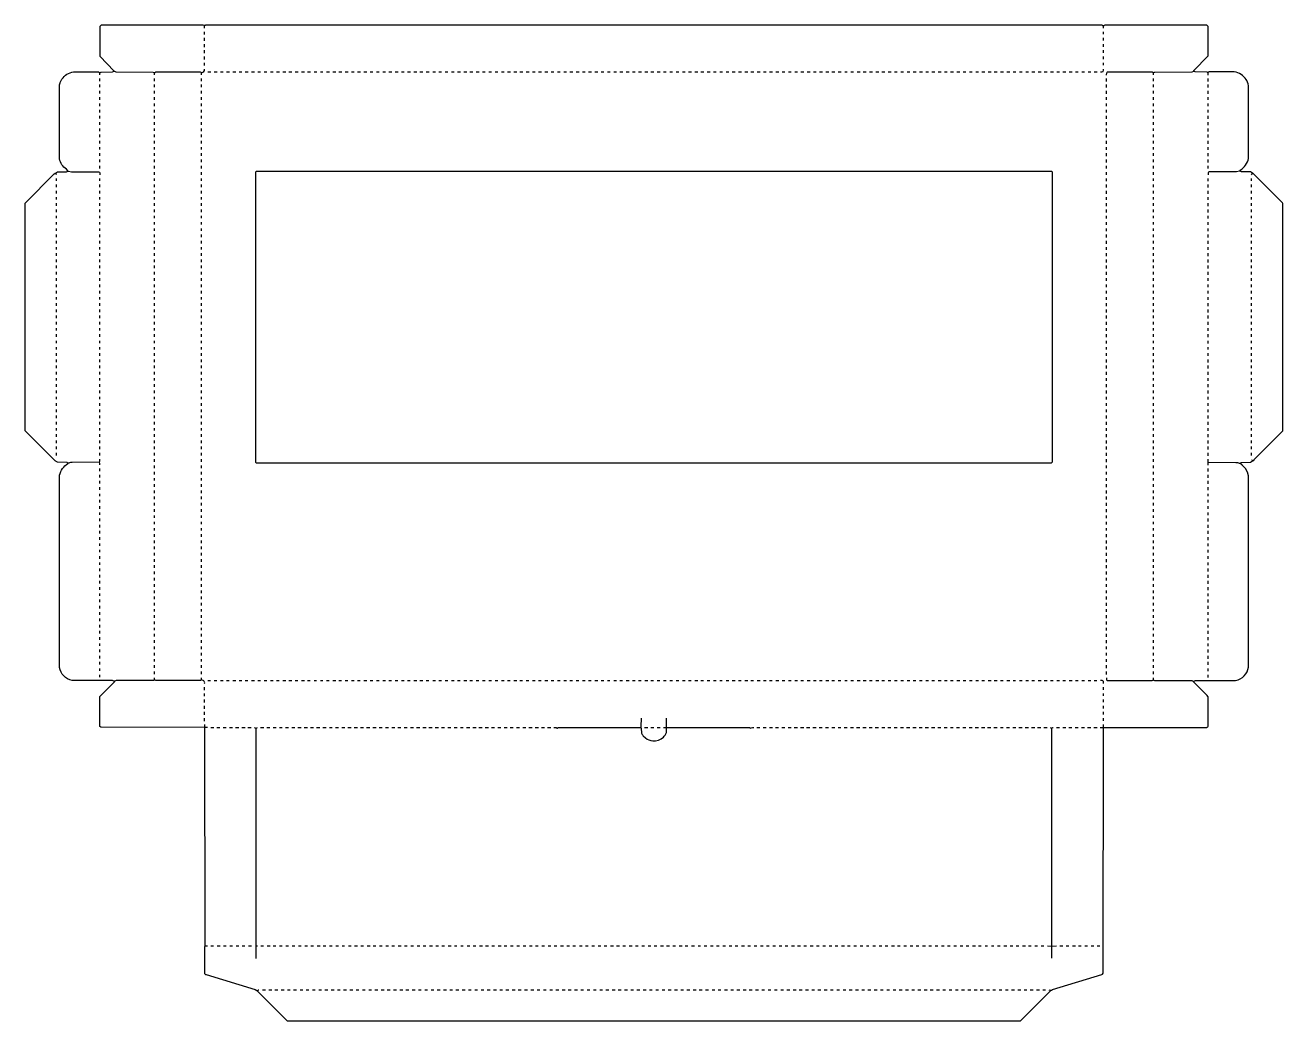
# Model space of a CAD drawing. Extents: x 548 to 5307, y 1092 to 10550.
# Drawn here: x 548 to 5307, y 1092 to 4860 of the extents above; entities that cross this region are included whole.
import ezdxf

# ---------------------------------------------------------------- set-up
doc = ezdxf.new("R2010")
doc.units = 0
doc.layers.get('0').update_dxf_attribs({"linetype": 'CONTINUOUS'})

msp = doc.modelspace()

# ---------------------------------------------------------------- linework, layer by layer
at = {"color": 7, "linetype": 'CONTINUOUS'}
for points in [[(4640, 4671), (4640.7, 4680.1, -0.179961), (4644, 4683), (4812, 4683), (4815, 4681), (4819, 4681, -0.14152), (4822, 4682.5), (4964, 4683.5), (4970, 4686), (4970.3, 4687.9), (4972, 4690), (5022.2, 4740.9), (5024, 4744), (5024, 4855, 0.160584), (5019, 4860), (4633, 4860), (4631.1, 4858.8), (4630, 4858), (4626, 4858), (4624.1, 4859.2), (4623, 4860), (1231, 4860), (1229.9, 4859.2, -0.357603), (1222, 4860), (836, 4860, 0.140238), (831, 4855), (831, 4743), (885, 4686), (885.9, 4685.8), (891, 4683.5), (1033, 4682.5, 0.273329), (1043, 4683), (1210, 4683, 0.346296), (1220.1, 4682.6, 0.361212), (1226.6, 4688.1), (1227, 4694)], [(710, 4308), (710, 4309), (704, 4315, -0.205436), (678, 4354), (678, 4634), (680.4, 4641.9), (680.7, 4643.1), (684, 4650), (687.2, 4655.9, -0.209638), (731, 4683), (826, 4683), (829, 4681), (833, 4681, -0.139879), (836, 4682.5), (879, 4683.5), (885, 4686)], [(4617, 4683, 0.183117), (4626.5, 4684.5, 0.199901), (4628, 4694)], [(5145, 4308), (5145, 4310), (5146, 4311, 0.211906), (5177, 4356), (5177, 4632), (5175.6, 4636.9), (5175.4, 4638.1), (5170.2, 4651.1), (5168.8, 4653.8, 0.222448), (5123, 4683), (5028, 4683), (5025, 4681), (5022, 4681, 0.139933), (5019, 4682.5), (4975, 4683.5, -0.093253), (4970, 4686)], [(831, 3196, 0.23154), (829, 3206), (726, 3205.5, 0.08398), (713, 3203), (710, 3203), (708.1, 3204.2), (706.9, 3204.8), (669.9, 3206.8), (665.9, 3208.8, 0.076053), (661, 3211), (548.8, 3323.9), (548, 3325), (548, 4186), (548.8, 4187.1), (658, 4297), (661.1, 4299.7), (663, 4300, -0.107805), (671, 4304.5), (704, 4305.5), (710, 4308), (711.9, 4307.7), (723, 4305.5), (826, 4304.5, -0.229979), (831, 4301), (831, 4294)], [(666, 4294, 0.085094), (663, 4300)], [(5025, 3206), (5129, 3205.5, -0.063158), (5142, 3203), (5145, 3203), (5150, 3205.5), (5184, 3206.5, 0.107848), (5192, 3211), (5193.9, 3211.3), (5198, 3215), (5199, 3216), (5305.2, 3322.9), (5306, 3324), (5307, 3325), (5307, 4185), (5306, 4187), (5193, 4300), (5192, 4300, 0.081271), (5184, 4304.5), (5151, 4305.5), (5145, 4308), (5143.1, 4307.7), (5132, 4305.5), (5028, 4304.5, 0.396285), (5024.4, 4301), (5024, 4293)], [(5189, 4294, 0.079147), (5192, 4300)], [(1227, 2368, 0.292117), (1224, 2379), (1215, 2382, 0.120666), (1211, 2380), (1042, 2380, 0.120666), (1038, 2382), (1037.1, 2381.8), (1034, 2380.5), (892, 2379.5, 0.094493), (887, 2377), (884, 2377), (879, 2379.5), (726, 2380.5, -0.319418), (678, 2429), (678, 3157, -0.21024), (710, 3201), (711, 3203)], [(4640, 2390), (4640, 2383), (4643, 2380), (4813, 2380, -0.120666), (4817, 2382), (4817.9, 2381.8), (4821, 2380.5), (4962, 2379.5, -0.094489), (4967, 2377), (4971, 2377), (4972.9, 2378.2, -0.06435), (4976, 2379.5), (5128, 2380.5, 0.327006), (5177, 2431), (5177, 3155), (5174.7, 3163.9), (5174.3, 3165.1), (5167, 3181), (5153, 3195), (5144, 3202), (5144, 3203)], [(5192, 3211, 0.120666), (5190, 3215)], [(4628, 2369), (4628, 2376, 0.304013), (4617, 2380)], [(4616, 2202), (4628, 2202), (5019, 2202.5), (5020.9, 2203.2, 0.07409), (5024, 2207), (5024, 2318), (5023.2, 2319.1), (5020.8, 2322.8), (4969.5, 2375.5), (4969, 2377)], [(2549, 2202), (2557, 2201.6, -0.129758), (2560, 2200), (2562, 2200), (2565, 2201.5), (2878, 2202, -0.136556), (2879.5, 2199), (2880.5, 2181, 0.101391), (2886.8, 2170.8), (2887, 2170), (2894.8, 2162.8, 0.150399), (2922.9, 2151.6, 0.201317), (2962.9, 2165.2, 0.103161), (2974.5, 2183), (2975, 2202), (2975, 2237)], [(1227, 2213), (1227, 2202), (1227.5, 1379, 0.145683), (1229, 1376, -0.120666), (1227, 1372), (1227, 1271), (1230, 1268), (1233.1, 1267.3), (1418.8, 1210.8), (1425, 1207, 0.150778), (1431.1, 1208.8), (1432, 1209)], [(1415, 2202), (1422, 2200, -0.165541), (1427, 2202)], [(2963, 2202), (2975, 2202), (3289, 2201.5, -0.145432), (3292, 2200), (3295.1, 2200.8, -0.178954), (3305, 2202)], [(4422, 1210, 0.41681), (4435.1, 1210.7), (4621.9, 1267.4, 0.19193), (4627.5, 1272), (4628, 2202), (4628, 2213)], [(4427, 2202, -0.165541), (4432, 2200, 0.119352), (4437.1, 2201.8), (4438, 2202)]]:
    msp.add_lwpolyline(points, format="xyb", dxfattribs=at)
for points in [[(1227, 4848), (1227, 4858)], [(4628, 4849), (4628, 4858)], [(1227, 4825), (1227, 4835)], [(1227, 4801), (1227, 4812)], [(4628, 4826), (4628, 4835)], [(4628, 4802), (4628, 4812)], [(1227, 4777), (1227, 4788)], [(1227, 4754), (1227, 4765)], [(4628, 4778), (4628, 4788)], [(4628, 4755), (4628, 4765)], [(1227, 4730), (1227, 4741)], [(1227, 4707), (1227, 4717)], [(4628, 4731), (4628, 4741)], [(4628, 4708), (4628, 4717)], [(831, 4672), (831, 4681)], [(1038, 4672), (1038, 4681)], [(1215, 4672), (1215, 4681)], [(1239, 4683), (1250, 4683)], [(1263, 4683), (1274, 4683)], [(1287, 4683), (1297, 4683)], [(1310, 4683), (1321, 4683)], [(1334, 4683), (1345, 4683)], [(1358, 4683), (1368, 4683)], [(1381, 4683), (1392, 4683)], [(1405, 4683), (1416, 4683)], [(1428, 4683), (1439, 4683)], [(1452, 4683), (1463, 4683)], [(1476, 4683), (1486, 4683)], [(1499, 4683), (1510, 4683)], [(1523, 4683), (1534, 4683)], [(1546, 4683), (1557, 4683)], [(1570, 4683), (1581, 4683)], [(1594, 4683), (1605, 4683)], [(1617, 4683), (1628, 4683)], [(1641, 4683), (1652, 4683)], [(1665, 4683), (1675, 4683)], [(1688, 4683), (1699, 4683)], [(1712, 4683), (1723, 4683)], [(1735, 4683), (1746, 4683)], [(1759, 4683), (1770, 4683)], [(1783, 4683), (1793, 4683)], [(1806, 4683), (1817, 4683)], [(1830, 4683), (1841, 4683)], [(1854, 4683), (1864, 4683)], [(1877, 4683), (1888, 4683)], [(1901, 4683), (1912, 4683)], [(1924, 4683), (1935, 4683)], [(1948, 4683), (1959, 4683)], [(1972, 4683), (1982, 4683)], [(1995, 4683), (2006, 4683)], [(2019, 4683), (2030, 4683)], [(2042, 4683), (2053, 4683)], [(2066, 4683), (2077, 4683)], [(2090, 4683), (2101, 4683)], [(2113, 4683), (2124, 4683)], [(2137, 4683), (2148, 4683)], [(2161, 4683), (2171, 4683)], [(2184, 4683), (2195, 4683)], [(2208, 4683), (2219, 4683)], [(2231, 4683), (2242, 4683)], [(2255, 4683), (2266, 4683)], [(2279, 4683), (2289, 4683)], [(2302, 4683), (2313, 4683)], [(2326, 4683), (2337, 4683)], [(2350, 4683), (2360, 4683)], [(2373, 4683), (2384, 4683)], [(2397, 4683), (2408, 4683)], [(2420, 4683), (2431, 4683)], [(2444, 4683), (2455, 4683)], [(2468, 4683), (2478, 4683)], [(2491, 4683), (2502, 4683)], [(2515, 4683), (2526, 4683)], [(2538, 4683), (2549, 4683)], [(2562, 4683), (2573, 4683)], [(2586, 4683), (2597, 4683)], [(2609, 4683), (2620, 4683)], [(2633, 4683), (2644, 4683)], [(2657, 4683), (2667, 4683)], [(2680, 4683), (2691, 4683)], [(2704, 4683), (2715, 4683)], [(2727, 4683), (2738, 4683)], [(2751, 4683), (2762, 4683)], [(2775, 4683), (2785, 4683)], [(2798, 4683), (2809, 4683)], [(2822, 4683), (2833, 4683)], [(2846, 4683), (2856, 4683)], [(2869, 4683), (2880, 4683)], [(2893, 4683), (2904, 4683)], [(2916, 4683), (2927, 4683)], [(2940, 4683), (2951, 4683)], [(2964, 4683), (2974, 4683)], [(2987, 4683), (2998, 4683)], [(3011, 4683), (3022, 4683)], [(3035, 4683), (3045, 4683)], [(3058, 4683), (3069, 4683)], [(3082, 4683), (3093, 4683)], [(3105, 4683), (3116, 4683)], [(3129, 4683), (3140, 4683)], [(3153, 4683), (3163, 4683)], [(3176, 4683), (3187, 4683)], [(3200, 4683), (3211, 4683)], [(3223, 4683), (3234, 4683)], [(3247, 4683), (3258, 4683)], [(3271, 4683), (3282, 4683)], [(3294, 4683), (3305, 4683)], [(3318, 4683), (3329, 4683)], [(3342, 4683), (3352, 4683)], [(3365, 4683), (3376, 4683)], [(3389, 4683), (3400, 4683)], [(3412, 4683), (3423, 4683)], [(3436, 4683), (3447, 4683)], [(3460, 4683), (3470, 4683)], [(3483, 4683), (3494, 4683)], [(3507, 4683), (3518, 4683)], [(3531, 4683), (3541, 4683)], [(3554, 4683), (3565, 4683)], [(3578, 4683), (3589, 4683)], [(3601, 4683), (3612, 4683)], [(3625, 4683), (3636, 4683)], [(3649, 4683), (3659, 4683)], [(3672, 4683), (3683, 4683)], [(3696, 4683), (3707, 4683)], [(3719, 4683), (3730, 4683)], [(3743, 4683), (3754, 4683)], [(3767, 4683), (3778, 4683)], [(3790, 4683), (3801, 4683)], [(3814, 4683), (3825, 4683)], [(3838, 4683), (3848, 4683)], [(3861, 4683), (3872, 4683)], [(3885, 4683), (3896, 4683)], [(3908, 4683), (3919, 4683)], [(3932, 4683), (3943, 4683)], [(3956, 4683), (3966, 4683)], [(3979, 4683), (3990, 4683)], [(4003, 4683), (4014, 4683)], [(4027, 4683), (4037, 4683)], [(4050, 4683), (4061, 4683)], [(4074, 4683), (4085, 4683)], [(4097, 4683), (4108, 4683)], [(4121, 4683), (4132, 4683)], [(4145, 4683), (4155, 4683)], [(4168, 4683), (4179, 4683)], [(4192, 4683), (4203, 4683)], [(4215, 4683), (4226, 4683)], [(4239, 4683), (4250, 4683)], [(4263, 4683), (4274, 4683)], [(4286, 4683), (4297, 4683)], [(4310, 4683), (4321, 4683)], [(4334, 4683), (4344, 4683)], [(4357, 4683), (4368, 4683)], [(4381, 4683), (4392, 4683)], [(4404, 4683), (4415, 4683)], [(4428, 4683), (4439, 4683)], [(4452, 4683), (4462, 4683)], [(4475, 4683), (4486, 4683)], [(4499, 4683), (4510, 4683)], [(4523, 4683), (4533, 4683)], [(4546, 4683), (4557, 4683)], [(4570, 4683), (4581, 4683)], [(4593, 4683), (4604, 4683)], [(4817, 4672), (4817, 4681)], [(5024, 4671), (5024, 4681)], [(831, 4648), (831, 4658)], [(831, 4625), (831, 4635)], [(1038, 4648), (1038, 4658)], [(1038, 4625), (1038, 4635)], [(1215, 4648), (1215, 4658)], [(1215, 4625), (1215, 4635)], [(4640, 4647), (4640, 4658)], [(4640, 4624), (4640, 4635)], [(4817, 4648), (4817, 4658)], [(4817, 4625), (4817, 4635)], [(5024, 4647), (5024, 4658)], [(5024, 4624), (5024, 4635)], [(831, 4601), (831, 4611)], [(831, 4578), (831, 4587)], [(1038, 4601), (1038, 4611)], [(1038, 4578), (1038, 4587)], [(1215, 4601), (1215, 4611)], [(1215, 4578), (1215, 4587)], [(4640, 4600), (4640, 4611)], [(4640, 4577), (4640, 4587)], [(4817, 4601), (4817, 4611)], [(4817, 4578), (4817, 4587)], [(5024, 4600), (5024, 4611)], [(5024, 4577), (5024, 4587)], [(831, 4554), (831, 4564)], [(831, 4530), (831, 4540)], [(1038, 4554), (1038, 4564)], [(1038, 4530), (1038, 4540)], [(1215, 4554), (1215, 4564)], [(1215, 4530), (1215, 4540)], [(4640, 4553), (4640, 4564)], [(4640, 4529), (4640, 4540)], [(4817, 4554), (4817, 4564)], [(4817, 4530), (4817, 4540)], [(5024, 4553), (5024, 4564)], [(5024, 4529), (5024, 4540)], [(831, 4507), (831, 4517)], [(831, 4483), (831, 4493)], [(1038, 4507), (1038, 4517)], [(1038, 4483), (1038, 4493)], [(1215, 4507), (1215, 4517)], [(1215, 4483), (1215, 4493)], [(4640, 4506), (4640, 4517)], [(4640, 4482), (4640, 4493)], [(4817, 4507), (4817, 4517)], [(4817, 4483), (4817, 4493)], [(5024, 4506), (5024, 4517)], [(5024, 4482), (5024, 4493)], [(831, 4459), (831, 4469)], [(831, 4436), (831, 4446)], [(1038, 4460), (1038, 4469)], [(1038, 4436), (1038, 4446)], [(1215, 4459), (1215, 4469)], [(1215, 4436), (1215, 4446)], [(4640, 4458), (4640, 4469)], [(4640, 4435), (4640, 4446)], [(4817, 4460), (4817, 4469)], [(4817, 4436), (4817, 4446)], [(5024, 4458), (5024, 4469)], [(5024, 4435), (5024, 4446)], [(831, 4412), (831, 4422)], [(831, 4389), (831, 4398)], [(1038, 4412), (1038, 4422)], [(1038, 4389), (1038, 4398)], [(1215, 4412), (1215, 4422)], [(1215, 4389), (1215, 4398)], [(4640, 4411), (4640, 4422)], [(4640, 4388), (4640, 4398)], [(4817, 4412), (4817, 4422)], [(4817, 4389), (4817, 4398)], [(5024, 4411), (5024, 4422)], [(5024, 4388), (5024, 4398)], [(831, 4365), (831, 4375)], [(831, 4341), (831, 4351)], [(1038, 4365), (1038, 4375)], [(1038, 4341), (1038, 4351)], [(1215, 4365), (1215, 4375)], [(1215, 4341), (1215, 4351)], [(4640, 4364), (4640, 4375)], [(4640, 4340), (4640, 4351)], [(4817, 4365), (4817, 4375)], [(4817, 4341), (4817, 4351)], [(5024, 4364), (5024, 4375)], [(5024, 4340), (5024, 4351)], [(831, 4318), (831, 4328)], [(1038, 4318), (1038, 4328)], [(1038, 4294), (1038, 4304)], [(1215, 4318), (1215, 4328)], [(1215, 4294), (1215, 4304)], [(4432, 3204), (4434, 3206), (4435, 3207), (4435, 4304), (4433, 4306), (1422, 4306), (1420, 4304), (1420, 3206), (1422, 3204), (4432, 3204)], [(4640, 4317), (4640, 4328)], [(4640, 4293), (4640, 4304)], [(4817, 4318), (4817, 4328)], [(4817, 4294), (4817, 4304)], [(5024, 4317), (5024, 4328)], [(666, 4271), (666, 4280)], [(666, 4247), (666, 4257)], [(831, 4271), (831, 4280)], [(831, 4247), (831, 4257)], [(1038, 4271), (1038, 4280)], [(1038, 4247), (1038, 4257)], [(1215, 4271), (1215, 4280)], [(1215, 4247), (1215, 4257)], [(4640, 4270), (4640, 4280)], [(4640, 4246), (4640, 4257)], [(4817, 4271), (4817, 4280)], [(4817, 4247), (4817, 4257)], [(5024, 4270), (5024, 4280)], [(5024, 4246), (5024, 4257)], [(5189, 4271), (5189, 4280)], [(5189, 4247), (5189, 4257)], [(666, 4223), (666, 4233)], [(666, 4200), (666, 4209)], [(831, 4223), (831, 4233)], [(831, 4200), (831, 4209)], [(1038, 4223), (1038, 4233)], [(1038, 4200), (1038, 4209)], [(1215, 4223), (1215, 4233)], [(1215, 4200), (1215, 4209)], [(4640, 4222), (4640, 4233)], [(4640, 4199), (4640, 4209)], [(4817, 4223), (4817, 4233)], [(4817, 4200), (4817, 4209)], [(5024, 4222), (5024, 4233)], [(5024, 4199), (5024, 4209)], [(5189, 4223), (5189, 4233)], [(5189, 4200), (5189, 4209)], [(666, 4176), (666, 4186)], [(666, 4152), (666, 4162)], [(831, 4176), (831, 4186)], [(831, 4152), (831, 4162)], [(1038, 4176), (1038, 4186)], [(1038, 4152), (1038, 4162)], [(1215, 4176), (1215, 4186)], [(1215, 4152), (1215, 4162)], [(4640, 4175), (4640, 4186)], [(4640, 4151), (4640, 4162)], [(4817, 4176), (4817, 4186)], [(4817, 4152), (4817, 4162)], [(5024, 4175), (5024, 4186)], [(5024, 4151), (5024, 4162)], [(5189, 4176), (5189, 4186)], [(5189, 4152), (5189, 4162)], [(666, 4129), (666, 4139)], [(666, 4105), (666, 4115)], [(831, 4129), (831, 4139)], [(831, 4105), (831, 4115)], [(1038, 4129), (1038, 4139)], [(1038, 4105), (1038, 4115)], [(1215, 4129), (1215, 4139)], [(1215, 4105), (1215, 4115)], [(4640, 4128), (4640, 4139)], [(4640, 4104), (4640, 4115)], [(4817, 4129), (4817, 4139)], [(4817, 4105), (4817, 4115)], [(5024, 4128), (5024, 4139)], [(5024, 4104), (5024, 4115)], [(5189, 4129), (5189, 4139)], [(5189, 4105), (5189, 4115)], [(666, 4082), (666, 4091)], [(666, 4058), (666, 4068)], [(831, 4082), (831, 4091)], [(831, 4058), (831, 4068)], [(1038, 4082), (1038, 4091)], [(1038, 4058), (1038, 4068)], [(1215, 4082), (1215, 4091)], [(1215, 4058), (1215, 4068)], [(4640, 4081), (4640, 4091)], [(4640, 4057), (4640, 4068)], [(4817, 4082), (4817, 4091)], [(4817, 4058), (4817, 4068)], [(5024, 4081), (5024, 4091)], [(5024, 4057), (5024, 4068)], [(5189, 4082), (5189, 4091)], [(5189, 4058), (5189, 4068)], [(666, 4034), (666, 4044)], [(666, 4011), (666, 4020)], [(831, 4034), (831, 4044)], [(831, 4011), (831, 4020)], [(1038, 4034), (1038, 4044)], [(1038, 4011), (1038, 4020)], [(1215, 4034), (1215, 4044)], [(1215, 4011), (1215, 4020)], [(4640, 4033), (4640, 4044)], [(4640, 4010), (4640, 4020)], [(4817, 4034), (4817, 4044)], [(4817, 4011), (4817, 4020)], [(5024, 4033), (5024, 4044)], [(5024, 4010), (5024, 4020)], [(5189, 4034), (5189, 4044)], [(5189, 4011), (5189, 4020)], [(666, 3987), (666, 3997)], [(666, 3963), (666, 3973)], [(666, 3940), (666, 3950)], [(831, 3987), (831, 3997)], [(831, 3963), (831, 3973)], [(831, 3940), (831, 3950)], [(1038, 3987), (1038, 3997)], [(1038, 3963), (1038, 3973)], [(1038, 3940), (1038, 3950)], [(1215, 3987), (1215, 3997)], [(1215, 3963), (1215, 3973)], [(1215, 3940), (1215, 3950)], [(4640, 3986), (4640, 3997)], [(4640, 3962), (4640, 3973)], [(4640, 3939), (4640, 3950)], [(4817, 3987), (4817, 3997)], [(4817, 3963), (4817, 3973)], [(4817, 3940), (4817, 3950)], [(5024, 3986), (5024, 3997)], [(5024, 3962), (5024, 3973)], [(5024, 3939), (5024, 3950)], [(5189, 3987), (5189, 3997)], [(5189, 3963), (5189, 3973)], [(5189, 3940), (5189, 3950)], [(666, 3916), (666, 3926)], [(831, 3916), (831, 3926)], [(1038, 3916), (1038, 3926)], [(1215, 3916), (1215, 3926)], [(4640, 3915), (4640, 3926)], [(4817, 3916), (4817, 3926)], [(5024, 3915), (5024, 3926)], [(5189, 3916), (5189, 3926)], [(666, 3893), (666, 3902)], [(666, 3869), (666, 3879)], [(666, 3845), (666, 3855)], [(831, 3893), (831, 3902)], [(831, 3869), (831, 3879)], [(831, 3845), (831, 3855)], [(1038, 3893), (1038, 3902)], [(1038, 3869), (1038, 3879)], [(1038, 3845), (1038, 3855)], [(1215, 3893), (1215, 3902)], [(1215, 3869), (1215, 3879)], [(1215, 3845), (1215, 3855)], [(4640, 3892), (4640, 3902)], [(4640, 3868), (4640, 3879)], [(4640, 3844), (4640, 3855)], [(4817, 3893), (4817, 3902)], [(4817, 3869), (4817, 3879)], [(4817, 3845), (4817, 3855)], [(5024, 3892), (5024, 3902)], [(5024, 3868), (5024, 3879)], [(5024, 3844), (5024, 3855)], [(5189, 3893), (5189, 3902)], [(5189, 3869), (5189, 3879)], [(5189, 3845), (5189, 3855)], [(666, 3822), (666, 3831)], [(666, 3798), (666, 3808)], [(831, 3822), (831, 3831)], [(831, 3798), (831, 3808)], [(1038, 3822), (1038, 3831)], [(1038, 3798), (1038, 3808)], [(1215, 3822), (1215, 3831)], [(1215, 3798), (1215, 3808)], [(4640, 3821), (4640, 3831)], [(4640, 3797), (4640, 3808)], [(4817, 3822), (4817, 3831)], [(4817, 3798), (4817, 3808)], [(5024, 3821), (5024, 3831)], [(5024, 3797), (5024, 3808)], [(5189, 3822), (5189, 3831)], [(5189, 3798), (5189, 3808)], [(666, 3774), (666, 3784)], [(666, 3751), (666, 3761)], [(831, 3774), (831, 3784)], [(831, 3751), (831, 3761)], [(1038, 3774), (1038, 3784)], [(1038, 3751), (1038, 3761)], [(1215, 3774), (1215, 3784)], [(1215, 3751), (1215, 3761)], [(4640, 3773), (4640, 3784)], [(4640, 3750), (4640, 3761)], [(4817, 3774), (4817, 3784)], [(4817, 3751), (4817, 3761)], [(5024, 3773), (5024, 3784)], [(5024, 3750), (5024, 3761)], [(5189, 3774), (5189, 3784)], [(5189, 3751), (5189, 3761)], [(666, 3727), (666, 3737)], [(666, 3704), (666, 3713)], [(831, 3727), (831, 3737)], [(831, 3704), (831, 3713)], [(1038, 3727), (1038, 3737)], [(1038, 3704), (1038, 3713)], [(1215, 3727), (1215, 3737)], [(1215, 3704), (1215, 3713)], [(4640, 3726), (4640, 3737)], [(4640, 3703), (4640, 3713)], [(4817, 3727), (4817, 3737)], [(4817, 3704), (4817, 3713)], [(5024, 3726), (5024, 3737)], [(5024, 3703), (5024, 3713)], [(5189, 3727), (5189, 3737)], [(5189, 3704), (5189, 3713)], [(666, 3680), (666, 3690)], [(666, 3656), (666, 3666)], [(831, 3680), (831, 3690)], [(831, 3656), (831, 3666)], [(1038, 3680), (1038, 3690)], [(1038, 3656), (1038, 3666)], [(1215, 3680), (1215, 3690)], [(1215, 3656), (1215, 3666)], [(4640, 3679), (4640, 3690)], [(4640, 3655), (4640, 3666)], [(4817, 3680), (4817, 3690)], [(4817, 3656), (4817, 3666)], [(5024, 3679), (5024, 3690)], [(5024, 3655), (5024, 3666)], [(5189, 3680), (5189, 3690)], [(5189, 3656), (5189, 3666)], [(666, 3633), (666, 3642)], [(666, 3609), (666, 3619)], [(831, 3633), (831, 3642)], [(831, 3609), (831, 3619)], [(1038, 3633), (1038, 3642)], [(1038, 3609), (1038, 3619)], [(1215, 3633), (1215, 3642)], [(1215, 3609), (1215, 3619)], [(4640, 3632), (4640, 3642)], [(4640, 3608), (4640, 3619)], [(4817, 3633), (4817, 3642)], [(4817, 3609), (4817, 3619)], [(5024, 3632), (5024, 3642)], [(5024, 3608), (5024, 3619)], [(5189, 3633), (5189, 3642)], [(5189, 3609), (5189, 3619)], [(666, 3585), (666, 3595)], [(666, 3562), (666, 3572)], [(831, 3585), (831, 3595)], [(831, 3562), (831, 3572)], [(1038, 3585), (1038, 3595)], [(1038, 3562), (1038, 3572)], [(1215, 3585), (1215, 3595)], [(1215, 3562), (1215, 3572)], [(4640, 3584), (4640, 3595)], [(4640, 3561), (4640, 3572)], [(4817, 3585), (4817, 3595)], [(4817, 3562), (4817, 3572)], [(5024, 3584), (5024, 3595)], [(5024, 3561), (5024, 3572)], [(5189, 3585), (5189, 3595)], [(5189, 3562), (5189, 3572)], [(666, 3538), (666, 3548)], [(666, 3515), (666, 3524)], [(831, 3538), (831, 3548)], [(831, 3515), (831, 3524)], [(1038, 3538), (1038, 3548)], [(1038, 3515), (1038, 3524)], [(1215, 3538), (1215, 3548)], [(1215, 3515), (1215, 3524)], [(4640, 3537), (4640, 3548)], [(4640, 3514), (4640, 3524)], [(4817, 3538), (4817, 3548)], [(4817, 3515), (4817, 3524)], [(5024, 3537), (5024, 3548)], [(5024, 3514), (5024, 3524)], [(5189, 3538), (5189, 3548)], [(5189, 3515), (5189, 3524)], [(666, 3491), (666, 3501)], [(666, 3467), (666, 3477)], [(831, 3491), (831, 3501)], [(831, 3467), (831, 3477)], [(1038, 3491), (1038, 3501)], [(1038, 3467), (1038, 3477)], [(1215, 3491), (1215, 3501)], [(1215, 3467), (1215, 3477)], [(4640, 3490), (4640, 3501)], [(4640, 3466), (4640, 3477)], [(4817, 3491), (4817, 3501)], [(4817, 3467), (4817, 3477)], [(5024, 3490), (5024, 3501)], [(5024, 3466), (5024, 3477)], [(5189, 3491), (5189, 3501)], [(5189, 3467), (5189, 3477)], [(666, 3444), (666, 3454)], [(666, 3420), (666, 3430)], [(831, 3444), (831, 3454)], [(831, 3420), (831, 3430)], [(1038, 3444), (1038, 3454)], [(1038, 3420), (1038, 3430)], [(1215, 3444), (1215, 3454)], [(1215, 3420), (1215, 3430)], [(4640, 3443), (4640, 3454)], [(4640, 3419), (4640, 3430)], [(4817, 3444), (4817, 3454)], [(4817, 3420), (4817, 3430)], [(5024, 3443), (5024, 3454)], [(5024, 3419), (5024, 3430)], [(5189, 3444), (5189, 3454)], [(5189, 3420), (5189, 3430)], [(666, 3396), (666, 3406)], [(666, 3373), (666, 3383)], [(831, 3396), (831, 3406)], [(831, 3373), (831, 3383)], [(1038, 3396), (1038, 3406)], [(1038, 3373), (1038, 3383)], [(1215, 3396), (1215, 3406)], [(1215, 3373), (1215, 3383)], [(4640, 3395), (4640, 3406)], [(4640, 3372), (4640, 3383)], [(4817, 3396), (4817, 3406)], [(4817, 3373), (4817, 3383)], [(5024, 3395), (5024, 3406)], [(5024, 3372), (5024, 3383)], [(5189, 3396), (5189, 3406)], [(5189, 3373), (5189, 3383)], [(666, 3349), (666, 3359)], [(666, 3326), (666, 3335)], [(831, 3349), (831, 3359)], [(831, 3326), (831, 3335)], [(1038, 3349), (1038, 3359)], [(1038, 3326), (1038, 3335)], [(1215, 3349), (1215, 3359)], [(1215, 3326), (1215, 3335)], [(4640, 3348), (4640, 3359)], [(4640, 3325), (4640, 3335)], [(4817, 3349), (4817, 3359)], [(4817, 3326), (4817, 3335)], [(5024, 3348), (5024, 3359)], [(5024, 3325), (5024, 3335)], [(5189, 3349), (5189, 3359)], [(5189, 3326), (5189, 3335)], [(666, 3302), (666, 3312)], [(666, 3278), (666, 3288)], [(831, 3302), (831, 3312)], [(831, 3278), (831, 3288)], [(1038, 3302), (1038, 3312)], [(1038, 3278), (1038, 3288)], [(1215, 3302), (1215, 3312)], [(1215, 3278), (1215, 3288)], [(4640, 3301), (4640, 3312)], [(4640, 3277), (4640, 3288)], [(4817, 3302), (4817, 3312)], [(4817, 3278), (4817, 3288)], [(5024, 3301), (5024, 3312)], [(5024, 3277), (5024, 3288)], [(5189, 3302), (5189, 3312)], [(5189, 3278), (5189, 3288)], [(666, 3255), (666, 3265)], [(666, 3231), (666, 3241)], [(831, 3255), (831, 3265)], [(831, 3231), (831, 3241)], [(1038, 3255), (1038, 3265)], [(1038, 3231), (1038, 3241)], [(1215, 3255), (1215, 3265)], [(1215, 3231), (1215, 3241)], [(4640, 3254), (4640, 3265)], [(4640, 3230), (4640, 3241)], [(4817, 3255), (4817, 3265)], [(4817, 3231), (4817, 3241)], [(5024, 3254), (5024, 3265)], [(5024, 3230), (5024, 3241)], [(5189, 3255), (5189, 3265)], [(5189, 3231), (5189, 3241)], [(829, 3206), (829.2, 3206.9), (830.6, 3210.1), (831, 3217)], [(1038, 3207), (1038, 3217)], [(1038, 3184), (1038, 3194)], [(1215, 3207), (1215, 3217)], [(1215, 3184), (1215, 3194)], [(4640, 3206), (4640, 3217)], [(4640, 3183), (4640, 3194)], [(4817, 3207), (4817, 3217)], [(4817, 3184), (4817, 3194)], [(5024, 3195), (5025, 3206), (5024, 3217)], [(831, 3172), (831, 3182)], [(831, 3148), (831, 3158)], [(1038, 3160), (1038, 3170)], [(1038, 3137), (1038, 3146)], [(1215, 3160), (1215, 3170)], [(1215, 3137), (1215, 3146)], [(4640, 3159), (4640, 3170)], [(4640, 3136), (4640, 3146)], [(4817, 3160), (4817, 3170)], [(4817, 3137), (4817, 3146)], [(5024, 3171), (5024, 3182)], [(5024, 3147), (5024, 3158)], [(831, 3125), (831, 3135)], [(831, 3101), (831, 3111)], [(1038, 3113), (1038, 3123)], [(1038, 3089), (1038, 3099)], [(1215, 3113), (1215, 3123)], [(1215, 3089), (1215, 3099)], [(4640, 3112), (4640, 3123)], [(4640, 3088), (4640, 3099)], [(4817, 3113), (4817, 3123)], [(4817, 3089), (4817, 3099)], [(5024, 3124), (5024, 3135)], [(5024, 3100), (5024, 3111)], [(831, 3078), (831, 3087)], [(831, 3054), (831, 3064)], [(1038, 3066), (1038, 3076)], [(1038, 3042), (1038, 3052)], [(1215, 3066), (1215, 3076)], [(1215, 3042), (1215, 3052)], [(4640, 3065), (4640, 3076)], [(4640, 3041), (4640, 3052)], [(4817, 3066), (4817, 3076)], [(4817, 3042), (4817, 3052)], [(5024, 3077), (5024, 3087)], [(5024, 3053), (5024, 3064)], [(831, 3030), (831, 3040)], [(831, 3007), (831, 3016)], [(1038, 3018), (1038, 3028)], [(1038, 2995), (1038, 3005)], [(1215, 3018), (1215, 3028)], [(1215, 2995), (1215, 3005)], [(4640, 3017), (4640, 3028)], [(4640, 2994), (4640, 3005)], [(4817, 3018), (4817, 3028)], [(4817, 2995), (4817, 3005)], [(5024, 3029), (5024, 3040)], [(5024, 3006), (5024, 3016)], [(831, 2983), (831, 2993)], [(831, 2959), (831, 2969)], [(1038, 2971), (1038, 2981)], [(1038, 2948), (1038, 2957)], [(1215, 2971), (1215, 2981)], [(1215, 2948), (1215, 2957)], [(4640, 2970), (4640, 2981)], [(4640, 2947), (4640, 2957)], [(4817, 2971), (4817, 2981)], [(4817, 2948), (4817, 2957)], [(5024, 2982), (5024, 2993)], [(5024, 2958), (5024, 2969)], [(831, 2936), (831, 2946)], [(831, 2912), (831, 2922)], [(1038, 2924), (1038, 2934)], [(1038, 2900), (1038, 2910)], [(1215, 2924), (1215, 2934)], [(1215, 2900), (1215, 2910)], [(4640, 2923), (4640, 2934)], [(4640, 2899), (4640, 2910)], [(4817, 2924), (4817, 2934)], [(4817, 2900), (4817, 2910)], [(5024, 2935), (5024, 2946)], [(5024, 2911), (5024, 2922)], [(831, 2889), (831, 2898)], [(831, 2865), (831, 2875)], [(1038, 2877), (1038, 2887)], [(1038, 2853), (1038, 2863)], [(1215, 2877), (1215, 2887)], [(1215, 2853), (1215, 2863)], [(4640, 2876), (4640, 2887)], [(4640, 2852), (4640, 2863)], [(4817, 2877), (4817, 2887)], [(4817, 2853), (4817, 2863)], [(5024, 2888), (5024, 2898)], [(5024, 2864), (5024, 2875)], [(831, 2841), (831, 2851)], [(831, 2818), (831, 2827)], [(1038, 2829), (1038, 2839)], [(1038, 2806), (1038, 2816)], [(1215, 2829), (1215, 2839)], [(1215, 2806), (1215, 2816)], [(4640, 2828), (4640, 2839)], [(4640, 2805), (4640, 2816)], [(4817, 2829), (4817, 2839)], [(4817, 2806), (4817, 2816)], [(5024, 2840), (5024, 2851)], [(5024, 2817), (5024, 2827)], [(831, 2794), (831, 2804)], [(831, 2770), (831, 2780)], [(1038, 2782), (1038, 2792)], [(1038, 2759), (1038, 2768)], [(1215, 2782), (1215, 2792)], [(1215, 2759), (1215, 2768)], [(4640, 2781), (4640, 2792)], [(4640, 2758), (4640, 2768)], [(4817, 2782), (4817, 2792)], [(4817, 2759), (4817, 2768)], [(5024, 2793), (5024, 2804)], [(5024, 2769), (5024, 2780)], [(831, 2747), (831, 2757)], [(831, 2723), (831, 2733)], [(1038, 2735), (1038, 2745)], [(1038, 2711), (1038, 2721)], [(1215, 2735), (1215, 2745)], [(1215, 2711), (1215, 2721)], [(4640, 2734), (4640, 2745)], [(4640, 2710), (4640, 2721)], [(4817, 2735), (4817, 2745)], [(4817, 2711), (4817, 2721)], [(5024, 2746), (5024, 2757)], [(5024, 2722), (5024, 2733)], [(831, 2700), (831, 2709)], [(831, 2676), (831, 2686)], [(1038, 2688), (1038, 2698)], [(1038, 2664), (1038, 2674)], [(1215, 2688), (1215, 2698)], [(1215, 2664), (1215, 2674)], [(4640, 2687), (4640, 2698)], [(4640, 2663), (4640, 2674)], [(4817, 2688), (4817, 2698)], [(4817, 2664), (4817, 2674)], [(5024, 2699), (5024, 2709)], [(5024, 2675), (5024, 2686)], [(831, 2652), (831, 2662)], [(831, 2629), (831, 2639)], [(1038, 2641), (1038, 2650)], [(1038, 2617), (1038, 2627)], [(1215, 2641), (1215, 2650)], [(1215, 2617), (1215, 2627)], [(4640, 2640), (4640, 2650)], [(4640, 2616), (4640, 2627)], [(4817, 2641), (4817, 2650)], [(4817, 2617), (4817, 2627)], [(5024, 2651), (5024, 2662)], [(5024, 2628), (5024, 2639)], [(831, 2605), (831, 2615)], [(831, 2581), (831, 2591)], [(1038, 2593), (1038, 2603)], [(1038, 2570), (1038, 2579)], [(1215, 2593), (1215, 2603)], [(1215, 2570), (1215, 2579)], [(4640, 2592), (4640, 2603)], [(4640, 2569), (4640, 2579)], [(4817, 2593), (4817, 2603)], [(4817, 2570), (4817, 2579)], [(5024, 2604), (5024, 2615)], [(5024, 2580), (5024, 2591)], [(831, 2558), (831, 2568)], [(831, 2534), (831, 2544)], [(1038, 2546), (1038, 2556)], [(1038, 2522), (1038, 2532)], [(1215, 2546), (1215, 2556)], [(1215, 2522), (1215, 2532)], [(4640, 2545), (4640, 2556)], [(4640, 2521), (4640, 2532)], [(4817, 2546), (4817, 2556)], [(4817, 2522), (4817, 2532)], [(5024, 2557), (5024, 2568)], [(5024, 2533), (5024, 2544)], [(831, 2511), (831, 2520)], [(831, 2487), (831, 2497)], [(1038, 2499), (1038, 2509)], [(1038, 2475), (1038, 2485)], [(1215, 2499), (1215, 2509)], [(1215, 2475), (1215, 2485)], [(4640, 2498), (4640, 2509)], [(4640, 2474), (4640, 2485)], [(4817, 2499), (4817, 2509)], [(4817, 2475), (4817, 2485)], [(5024, 2510), (5024, 2520)], [(5024, 2486), (5024, 2497)], [(831, 2463), (831, 2473)], [(831, 2440), (831, 2450)], [(1038, 2452), (1038, 2461)], [(1038, 2428), (1038, 2438)], [(1215, 2452), (1215, 2461)], [(1215, 2428), (1215, 2438)], [(4640, 2451), (4640, 2461)], [(4640, 2427), (4640, 2438)], [(4817, 2452), (4817, 2461)], [(4817, 2428), (4817, 2438)], [(5024, 2462), (5024, 2473)], [(5024, 2439), (5024, 2450)], [(831, 2416), (831, 2426)], [(831, 2392), (831, 2402)], [(1038, 2404), (1038, 2414)], [(1038, 2382), (1038, 2390)], [(1215, 2404), (1215, 2414)], [(1215, 2382), (1215, 2390)], [(1239, 2380), (1249, 2380)], [(1263, 2380), (1273, 2380)], [(1287, 2380), (1297, 2380)], [(1310, 2380), (1320, 2380)], [(1334, 2380), (1345, 2380)], [(1358, 2380), (1368, 2380)], [(1381, 2380), (1391, 2380)], [(1405, 2380), (1416, 2380)], [(1428, 2380), (1438, 2380)], [(1452, 2380), (1462, 2380)], [(1476, 2380), (1486, 2380)], [(1499, 2380), (1509, 2380)], [(1523, 2380), (1534, 2380)], [(1546, 2380), (1557, 2380)], [(1570, 2380), (1580, 2380)], [(1594, 2380), (1605, 2380)], [(1617, 2380), (1627, 2380)], [(1641, 2380), (1651, 2380)], [(1665, 2380), (1675, 2380)], [(1688, 2380), (1698, 2380)], [(1712, 2380), (1723, 2380)], [(1735, 2380), (1745, 2380)], [(1759, 2380), (1769, 2380)], [(1783, 2380), (1793, 2380)], [(1806, 2380), (1816, 2380)], [(1830, 2380), (1841, 2380)], [(1854, 2380), (1864, 2380)], [(1877, 2380), (1887, 2380)], [(1901, 2380), (1912, 2380)], [(1924, 2380), (1934, 2380)], [(1948, 2380), (1958, 2380)], [(1972, 2380), (1982, 2380)], [(1995, 2380), (2005, 2380)], [(2019, 2380), (2030, 2380)], [(2042, 2380), (2053, 2380)], [(2066, 2380), (2076, 2380)], [(2090, 2380), (2101, 2380)], [(2113, 2380), (2123, 2380)], [(2137, 2380), (2147, 2380)], [(2161, 2380), (2171, 2380)], [(2184, 2380), (2194, 2380)], [(2208, 2380), (2219, 2380)], [(2231, 2380), (2241, 2380)], [(2255, 2380), (2265, 2380)], [(2279, 2380), (2289, 2380)], [(2302, 2380), (2312, 2380)], [(2326, 2380), (2337, 2380)], [(2350, 2380), (2360, 2380)], [(2373, 2380), (2383, 2380)], [(2397, 2380), (2408, 2380)], [(2420, 2380), (2430, 2380)], [(2444, 2380), (2454, 2380)], [(2468, 2380), (2478, 2380)], [(2491, 2380), (2501, 2380)], [(2515, 2380), (2526, 2380)], [(2538, 2380), (2549, 2380)], [(2562, 2380), (2572, 2380)], [(2586, 2380), (2597, 2380)], [(2609, 2380), (2619, 2380)], [(2633, 2380), (2643, 2380)], [(2657, 2380), (2667, 2380)], [(2680, 2380), (2690, 2380)], [(2704, 2380), (2715, 2380)], [(2727, 2380), (2738, 2380)], [(2751, 2380), (2761, 2380)], [(2775, 2380), (2785, 2380)], [(2798, 2380), (2808, 2380)], [(2822, 2380), (2833, 2380)], [(2846, 2380), (2856, 2380)], [(2869, 2380), (2879, 2380)], [(2893, 2380), (2904, 2380)], [(2916, 2380), (2926, 2380)], [(2940, 2380), (2950, 2380)], [(2964, 2380), (2974, 2380)], [(2987, 2380), (2997, 2380)], [(3011, 2380), (3022, 2380)], [(3035, 2380), (3045, 2380)], [(3058, 2380), (3068, 2380)], [(3082, 2380), (3093, 2380)], [(3105, 2380), (3115, 2380)], [(3129, 2380), (3139, 2380)], [(3153, 2380), (3163, 2380)], [(3176, 2380), (3186, 2380)], [(3200, 2380), (3211, 2380)], [(3223, 2380), (3234, 2380)], [(3247, 2380), (3257, 2380)], [(3271, 2380), (3282, 2380)], [(3294, 2380), (3304, 2380)], [(3318, 2380), (3329, 2380)], [(3342, 2380), (3352, 2380)], [(3365, 2380), (3375, 2380)], [(3389, 2380), (3400, 2380)], [(3412, 2380), (3422, 2380)], [(3436, 2380), (3446, 2380)], [(3460, 2380), (3470, 2380)], [(3483, 2380), (3493, 2380)], [(3507, 2380), (3518, 2380)], [(3531, 2380), (3541, 2380)], [(3554, 2380), (3564, 2380)], [(3578, 2380), (3589, 2380)], [(3601, 2380), (3611, 2380)], [(3625, 2380), (3635, 2380)], [(3649, 2380), (3659, 2380)], [(3672, 2380), (3682, 2380)], [(3696, 2380), (3707, 2380)], [(3719, 2380), (3730, 2380)], [(3743, 2380), (3753, 2380)], [(3767, 2380), (3778, 2380)], [(3790, 2380), (3800, 2380)], [(3814, 2380), (3824, 2380)], [(3838, 2380), (3848, 2380)], [(3861, 2380), (3871, 2380)], [(3885, 2380), (3896, 2380)], [(3908, 2380), (3918, 2380)], [(3932, 2380), (3942, 2380)], [(3956, 2380), (3966, 2380)], [(3979, 2380), (3989, 2380)], [(4003, 2380), (4014, 2380)], [(4027, 2380), (4037, 2380)], [(4050, 2380), (4060, 2380)], [(4074, 2380), (4085, 2380)], [(4097, 2380), (4107, 2380)], [(4121, 2380), (4131, 2380)], [(4145, 2380), (4155, 2380)], [(4168, 2380), (4178, 2380)], [(4192, 2380), (4203, 2380)], [(4215, 2380), (4226, 2380)], [(4239, 2380), (4249, 2380)], [(4263, 2380), (4274, 2380)], [(4286, 2380), (4296, 2380)], [(4310, 2380), (4320, 2380)], [(4334, 2380), (4344, 2380)], [(4357, 2380), (4367, 2380)], [(4381, 2380), (4392, 2380)], [(4404, 2380), (4415, 2380)], [(4428, 2380), (4438, 2380)], [(4452, 2380), (4462, 2380)], [(4475, 2380), (4485, 2380)], [(4499, 2380), (4510, 2380)], [(4523, 2380), (4533, 2380)], [(4546, 2380), (4556, 2380)], [(4570, 2380), (4581, 2380)], [(4593, 2380), (4603, 2380)], [(4640, 2403), (4640, 2414)], [(4817, 2404), (4817, 2414)], [(4817, 2382), (4817, 2390)], [(5024, 2415), (5024, 2426)], [(5024, 2391), (5024, 2402)], [(1238, 2202), (1227, 2202), (834.9, 2202.8), (831, 2206), (831, 2319), (831.8, 2320.1), (881, 2370), (885.7, 2375.1), (886, 2377)], [(1227, 2344), (1227, 2355)], [(4628, 2345), (4628, 2355)], [(1227, 2321), (1227, 2331)], [(1227, 2297), (1227, 2308)], [(4628, 2322), (4628, 2331)], [(4628, 2298), (4628, 2308)], [(1227, 2273), (1227, 2284)], [(1227, 2250), (1227, 2261)], [(1227, 2226), (1227, 2237)], [(2878, 2202), (2878.2, 2202.9), (2879.5, 2206), (2880, 2237)], [(4628, 2274), (4628, 2284)], [(4628, 2251), (4628, 2261)], [(4628, 2227), (4628, 2237)], [(1250, 2202), (1262, 2202)], [(1273, 2202), (1285, 2202)], [(1297, 2202), (1309, 2202)], [(1321, 2202), (1332, 2202)], [(1344, 2202), (1356, 2202)], [(1368, 2202), (1380, 2202)], [(1391, 2202), (1403, 2202)], [(1422, 1328), (1422, 1376), (1422, 2200)], [(1439, 2202), (1451, 2202)], [(1462, 2202), (1474, 2202)], [(1486, 2202), (1498, 2202)], [(1510, 2202), (1521, 2202)], [(1533, 2202), (1545, 2202)], [(1557, 2202), (1569, 2202)], [(1580, 2202), (1592, 2202)], [(1604, 2202), (1616, 2202)], [(1628, 2202), (1639, 2202)], [(1651, 2202), (1663, 2202)], [(1675, 2202), (1687, 2202)], [(1699, 2202), (1710, 2202)], [(1722, 2202), (1734, 2202)], [(1746, 2202), (1758, 2202)], [(1769, 2202), (1781, 2202)], [(1793, 2202), (1805, 2202)], [(1817, 2202), (1828, 2202)], [(1840, 2202), (1852, 2202)], [(1864, 2202), (1876, 2202)], [(1887, 2202), (1899, 2202)], [(1911, 2202), (1923, 2202)], [(1935, 2202), (1947, 2202)], [(1958, 2202), (1970, 2202)], [(1982, 2202), (1994, 2202)], [(2006, 2202), (2017, 2202)], [(2029, 2202), (2041, 2202)], [(2053, 2202), (2065, 2202)], [(2076, 2202), (2088, 2202)], [(2100, 2202), (2112, 2202)], [(2124, 2202), (2135, 2202)], [(2147, 2202), (2159, 2202)], [(2171, 2202), (2183, 2202)], [(2195, 2202), (2206, 2202)], [(2218, 2202), (2230, 2202)], [(2242, 2202), (2254, 2202)], [(2265, 2202), (2277, 2202)], [(2289, 2202), (2301, 2202)], [(2313, 2202), (2324, 2202)], [(2336, 2202), (2348, 2202)], [(2360, 2202), (2372, 2202)], [(2383, 2202), (2395, 2202)], [(2407, 2202), (2419, 2202)], [(2431, 2202), (2443, 2202)], [(2454, 2202), (2466, 2202)], [(2478, 2202), (2490, 2202)], [(2502, 2202), (2513, 2202)], [(2525, 2202), (2537, 2202)], [(2892, 2202), (2904, 2202)], [(2915, 2202), (2927, 2202)], [(2939, 2202), (2951, 2202)], [(3316, 2202), (3328, 2202)], [(3340, 2202), (3352, 2202)], [(3364, 2202), (3376, 2202)], [(3387, 2202), (3399, 2202)], [(3411, 2202), (3423, 2202)], [(3435, 2202), (3446, 2202)], [(3458, 2202), (3470, 2202)], [(3482, 2202), (3494, 2202)], [(3505, 2202), (3517, 2202)], [(3529, 2202), (3541, 2202)], [(3553, 2202), (3564, 2202)], [(3576, 2202), (3588, 2202)], [(3600, 2202), (3612, 2202)], [(3624, 2202), (3635, 2202)], [(3647, 2202), (3659, 2202)], [(3671, 2202), (3683, 2202)], [(3694, 2202), (3706, 2202)], [(3718, 2202), (3730, 2202)], [(3742, 2202), (3753, 2202)], [(3765, 2202), (3777, 2202)], [(3789, 2202), (3801, 2202)], [(3812, 2202), (3824, 2202)], [(3836, 2202), (3848, 2202)], [(3860, 2202), (3872, 2202)], [(3883, 2202), (3895, 2202)], [(3907, 2202), (3919, 2202)], [(3931, 2202), (3942, 2202)], [(3954, 2202), (3966, 2202)], [(3978, 2202), (3990, 2202)], [(4001, 2202), (4013, 2202)], [(4025, 2202), (4037, 2202)], [(4049, 2202), (4060, 2202)], [(4072, 2202), (4084, 2202)], [(4096, 2202), (4108, 2202)], [(4120, 2202), (4131, 2202)], [(4143, 2202), (4155, 2202)], [(4167, 2202), (4179, 2202)], [(4190, 2202), (4202, 2202)], [(4214, 2202), (4226, 2202)], [(4238, 2202), (4249, 2202)], [(4261, 2202), (4273, 2202)], [(4285, 2202), (4297, 2202)], [(4308, 2202), (4320, 2202)], [(4332, 2202), (4344, 2202)], [(4356, 2202), (4368, 2202)], [(4379, 2202), (4391, 2202)], [(4403, 2202), (4415, 2202)], [(4433, 1329), (4433, 1375), (4433, 2200)], [(4450, 2202), (4462, 2202)], [(4474, 2202), (4486, 2202)], [(4497, 2202), (4509, 2202)], [(4521, 2202), (4533, 2202)], [(4545, 2202), (4556, 2202)], [(4568, 2202), (4580, 2202)], [(4592, 2202), (4604, 2202)], [(1229, 1376), (1238, 1376)], [(1251, 1376), (1261, 1376)], [(1275, 1376), (1286, 1376)], [(1298, 1376), (1309, 1376)], [(1322, 1376), (1332, 1376)], [(1346, 1376), (1357, 1376)], [(1369, 1376), (1379, 1376)], [(1393, 1376), (1404, 1376)], [(1422, 1376), (1427, 1376)], [(1440, 1376), (1450, 1376)], [(1464, 1376), (1475, 1376)], [(1487, 1376), (1497, 1376)], [(1511, 1376), (1521, 1376)], [(1535, 1376), (1545, 1376)], [(1558, 1376), (1568, 1376)], [(1582, 1376), (1593, 1376)], [(1606, 1376), (1616, 1376)], [(1629, 1376), (1639, 1376)], [(1653, 1376), (1664, 1376)], [(1676, 1376), (1686, 1376)], [(1700, 1376), (1710, 1376)], [(1724, 1376), (1734, 1376)], [(1747, 1376), (1757, 1376)], [(1771, 1376), (1782, 1376)], [(1794, 1376), (1805, 1376)], [(1818, 1376), (1828, 1376)], [(1842, 1376), (1853, 1376)], [(1865, 1376), (1875, 1376)], [(1889, 1376), (1899, 1376)], [(1913, 1376), (1923, 1376)], [(1936, 1376), (1946, 1376)], [(1960, 1376), (1971, 1376)], [(1983, 1376), (1993, 1376)], [(2007, 1376), (2017, 1376)], [(2031, 1376), (2041, 1376)], [(2054, 1376), (2064, 1376)], [(2078, 1376), (2089, 1376)], [(2102, 1376), (2112, 1376)], [(2125, 1376), (2135, 1376)], [(2149, 1376), (2160, 1376)], [(2172, 1376), (2182, 1376)], [(2196, 1376), (2206, 1376)], [(2220, 1376), (2230, 1376)], [(2243, 1376), (2253, 1376)], [(2267, 1376), (2278, 1376)], [(2290, 1376), (2301, 1376)], [(2314, 1376), (2324, 1376)], [(2338, 1376), (2349, 1376)], [(2361, 1376), (2371, 1376)], [(2385, 1376), (2395, 1376)], [(2409, 1376), (2419, 1376)], [(2432, 1376), (2442, 1376)], [(2456, 1376), (2467, 1376)], [(2479, 1376), (2489, 1376)], [(2503, 1376), (2513, 1376)], [(2527, 1376), (2537, 1376)], [(2550, 1376), (2560, 1376)], [(2574, 1376), (2585, 1376)], [(2598, 1376), (2608, 1376)], [(2621, 1376), (2631, 1376)], [(2645, 1376), (2656, 1376)], [(2668, 1376), (2678, 1376)], [(2692, 1376), (2702, 1376)], [(2716, 1376), (2726, 1376)], [(2739, 1376), (2749, 1376)], [(2763, 1376), (2774, 1376)], [(2786, 1376), (2797, 1376)], [(2810, 1376), (2820, 1376)], [(2834, 1376), (2845, 1376)], [(2857, 1376), (2867, 1376)], [(2881, 1376), (2891, 1376)], [(2905, 1376), (2915, 1376)], [(2928, 1376), (2938, 1376)], [(2952, 1376), (2963, 1376)], [(2975, 1376), (2986, 1376)], [(2999, 1376), (3009, 1376)], [(3023, 1376), (3034, 1376)], [(3046, 1376), (3056, 1376)], [(3070, 1376), (3081, 1376)], [(3094, 1376), (3104, 1376)], [(3117, 1376), (3127, 1376)], [(3141, 1376), (3152, 1376)], [(3164, 1376), (3174, 1376)], [(3188, 1376), (3198, 1376)], [(3212, 1376), (3222, 1376)], [(3235, 1376), (3245, 1376)], [(3259, 1376), (3270, 1376)], [(3283, 1376), (3293, 1376)], [(3306, 1376), (3316, 1376)], [(3330, 1376), (3341, 1376)], [(3353, 1376), (3363, 1376)], [(3377, 1376), (3387, 1376)], [(3401, 1376), (3411, 1376)], [(3424, 1376), (3434, 1376)], [(3448, 1376), (3459, 1376)], [(3471, 1376), (3482, 1376)], [(3495, 1376), (3505, 1376)], [(3519, 1376), (3530, 1376)], [(3542, 1376), (3552, 1376)], [(3566, 1376), (3577, 1376)], [(3590, 1376), (3600, 1376)], [(3613, 1376), (3623, 1376)], [(3637, 1376), (3648, 1376)], [(3660, 1376), (3670, 1376)], [(3684, 1376), (3694, 1376)], [(3708, 1376), (3718, 1376)], [(3731, 1376), (3741, 1376)], [(3755, 1376), (3766, 1376)], [(3779, 1376), (3789, 1376)], [(3802, 1376), (3812, 1376)], [(3826, 1376), (3837, 1376)], [(3849, 1376), (3859, 1376)], [(3873, 1376), (3883, 1376)], [(3897, 1376), (3907, 1376)], [(3920, 1376), (3930, 1376)], [(3944, 1376), (3955, 1376)], [(3967, 1376), (3978, 1376)], [(3991, 1376), (4001, 1376)], [(4015, 1376), (4026, 1376)], [(4038, 1376), (4048, 1376)], [(4062, 1376), (4072, 1376)], [(4086, 1376), (4096, 1376)], [(4109, 1376), (4119, 1376)], [(4133, 1376), (4144, 1376)], [(4156, 1376), (4166, 1376)], [(4180, 1376), (4190, 1376)], [(4204, 1376), (4214, 1376)], [(4227, 1376), (4237, 1376)], [(4251, 1376), (4262, 1376)], [(4275, 1376), (4285, 1376)], [(4298, 1376), (4308, 1376)], [(4322, 1376), (4333, 1376)], [(4345, 1376), (4355, 1376)], [(4369, 1376), (4379, 1376)], [(4393, 1376), (4403, 1376)], [(4416, 1376), (4433, 1375), (4451, 1376)], [(4463, 1376), (4474, 1376)], [(4487, 1376), (4497, 1376)], [(4511, 1376), (4522, 1376)], [(4534, 1376), (4544, 1376)], [(4558, 1376), (4568, 1376)], [(4582, 1376), (4592, 1376)], [(4605, 1376), (4615, 1376)], [(1427, 1207), (1427, 1204), (1537.8, 1093.8), (1540, 1092), (4314, 1092), (4316.1, 1093.8), (4422, 1199), (4423, 1200), (4427.7, 1205.1), (4428, 1207)], [(1446, 1210), (1457, 1210)], [(1470, 1210), (1481, 1210)], [(1493, 1210), (1504, 1210)], [(1517, 1210), (1528, 1210)], [(1541, 1210), (1551, 1210)], [(1564, 1210), (1575, 1210)], [(1588, 1210), (1599, 1210)], [(1611, 1210), (1622, 1210)], [(1635, 1210), (1646, 1210)], [(1659, 1210), (1669, 1210)], [(1682, 1210), (1693, 1210)], [(1706, 1210), (1717, 1210)], [(1730, 1210), (1740, 1210)], [(1753, 1210), (1764, 1210)], [(1777, 1210), (1788, 1210)], [(1800, 1210), (1811, 1210)], [(1824, 1210), (1835, 1210)], [(1848, 1210), (1858, 1210)], [(1871, 1210), (1882, 1210)], [(1895, 1210), (1906, 1210)], [(1918, 1210), (1929, 1210)], [(1942, 1210), (1953, 1210)], [(1966, 1210), (1977, 1210)], [(1989, 1210), (2000, 1210)], [(2013, 1210), (2024, 1210)], [(2037, 1210), (2047, 1210)], [(2060, 1210), (2071, 1210)], [(2084, 1210), (2095, 1210)], [(2107, 1210), (2118, 1210)], [(2131, 1210), (2142, 1210)], [(2155, 1210), (2165, 1210)], [(2178, 1210), (2189, 1210)], [(2202, 1210), (2213, 1210)], [(2226, 1210), (2236, 1210)], [(2249, 1210), (2260, 1210)], [(2273, 1210), (2284, 1210)], [(2296, 1210), (2307, 1210)], [(2320, 1210), (2331, 1210)], [(2344, 1210), (2354, 1210)], [(2367, 1210), (2378, 1210)], [(2391, 1210), (2402, 1210)], [(2414, 1210), (2425, 1210)], [(2438, 1210), (2449, 1210)], [(2462, 1210), (2473, 1210)], [(2485, 1210), (2496, 1210)], [(2509, 1210), (2520, 1210)], [(2533, 1210), (2543, 1210)], [(2556, 1210), (2567, 1210)], [(2580, 1210), (2591, 1210)], [(2603, 1210), (2614, 1210)], [(2627, 1210), (2638, 1210)], [(2651, 1210), (2661, 1210)], [(2674, 1210), (2685, 1210)], [(2698, 1210), (2709, 1210)], [(2722, 1210), (2732, 1210)], [(2745, 1210), (2756, 1210)], [(2769, 1210), (2780, 1210)], [(2792, 1210), (2803, 1210)], [(2816, 1210), (2827, 1210)], [(2840, 1210), (2850, 1210)], [(2863, 1210), (2874, 1210)], [(2887, 1210), (2898, 1210)], [(2910, 1210), (2921, 1210)], [(2934, 1210), (2945, 1210)], [(2958, 1210), (2969, 1210)], [(2981, 1210), (2992, 1210)], [(3005, 1210), (3016, 1210)], [(3029, 1210), (3039, 1210)], [(3052, 1210), (3063, 1210)], [(3076, 1210), (3087, 1210)], [(3099, 1210), (3110, 1210)], [(3123, 1210), (3134, 1210)], [(3147, 1210), (3158, 1210)], [(3170, 1210), (3181, 1210)], [(3194, 1210), (3205, 1210)], [(3218, 1210), (3228, 1210)], [(3241, 1210), (3252, 1210)], [(3265, 1210), (3276, 1210)], [(3288, 1210), (3299, 1210)], [(3312, 1210), (3323, 1210)], [(3336, 1210), (3346, 1210)], [(3359, 1210), (3370, 1210)], [(3383, 1210), (3394, 1210)], [(3407, 1210), (3417, 1210)], [(3430, 1210), (3441, 1210)], [(3454, 1210), (3465, 1210)], [(3477, 1210), (3488, 1210)], [(3501, 1210), (3512, 1210)], [(3525, 1210), (3535, 1210)], [(3548, 1210), (3559, 1210)], [(3572, 1210), (3583, 1210)], [(3595, 1210), (3606, 1210)], [(3619, 1210), (3630, 1210)], [(3643, 1210), (3654, 1210)], [(3666, 1210), (3677, 1210)], [(3690, 1210), (3701, 1210)], [(3714, 1210), (3724, 1210)], [(3737, 1210), (3748, 1210)], [(3761, 1210), (3772, 1210)], [(3784, 1210), (3795, 1210)], [(3808, 1210), (3819, 1210)], [(3832, 1210), (3842, 1210)], [(3855, 1210), (3866, 1210)], [(3879, 1210), (3890, 1210)], [(3903, 1210), (3913, 1210)], [(3926, 1210), (3937, 1210)], [(3950, 1210), (3961, 1210)], [(3973, 1210), (3984, 1210)], [(3997, 1210), (4008, 1210)], [(4021, 1210), (4031, 1210)], [(4044, 1210), (4055, 1210)], [(4068, 1210), (4079, 1210)], [(4091, 1210), (4102, 1210)], [(4115, 1210), (4126, 1210)], [(4139, 1210), (4150, 1210)], [(4162, 1210), (4173, 1210)], [(4186, 1210), (4197, 1210)], [(4210, 1210), (4220, 1210)], [(4233, 1210), (4244, 1210)], [(4257, 1210), (4268, 1210)], [(4280, 1210), (4291, 1210)], [(4304, 1210), (4315, 1210)], [(4328, 1210), (4338, 1210)], [(4351, 1210), (4362, 1210)], [(4375, 1210), (4386, 1210)], [(4399, 1210), (4409, 1210)]]:
    msp.add_lwpolyline(points, dxfattribs=at)

doc.saveas('drawing.dxf')
